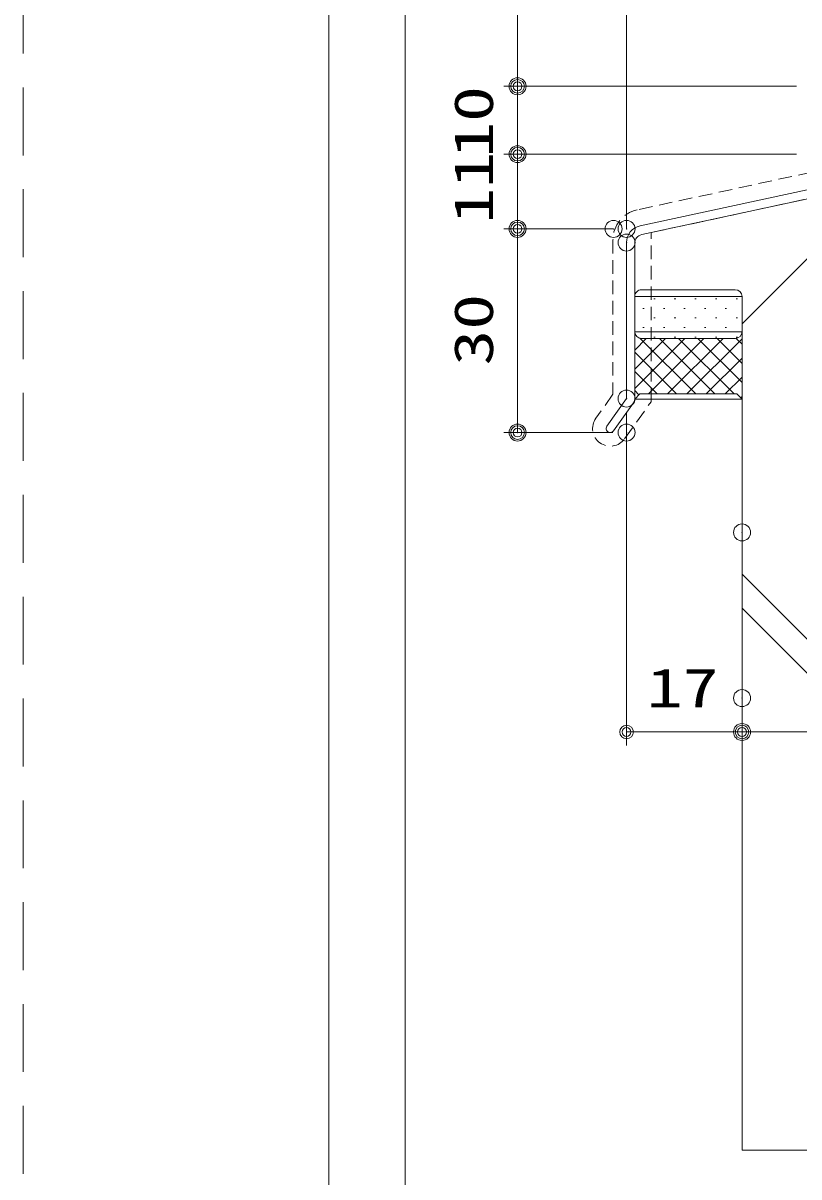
# Model space of a CAD drawing. Units: millimetres, scale not verified. Extents: x -585 to 584, y -818 to 818.
# Drawn here: x -584.5 to -470.3, y -23.6 to 146.4 of the extents above; entities that cross this region are included whole.
import ezdxf
from ezdxf.enums import TextEntityAlignment as Align

# ---------------------------------------------------------------- set-up
doc = ezdxf.new("R2010")
doc.units = ezdxf.units.MM
doc.header["$LTSCALE"] = 5
doc.header["$PDMODE"] = 32
doc.header["$PDSIZE"] = 2.5
doc.linetypes.add('DASHED2', pattern=[3, 2, -1])
doc.linetypes.add('DASHED3', pattern=[4, 3, -1])
for name, color, linetype, lineweight in [('0-0_Defpoints', 7, 'Continuous', 9), ('0-1_USERZ', 3, 'Continuous', 9), ('0-2_0', 4, 'Continuous', 9), ('0-4_YSS_H1901_K', 3, 'Continuous', 9), ('0-8_PARTS2', 134, 'Continuous', 9), ('0-A_SYMBOLS2', 3, 'Continuous', 9), ('0-D_補助線', 134, 'Continuous', 9), ('1-E_KATAZAI', 7, 'Continuous', 9), ('2-0_04水切__2', 4, 'DASHED3', 9), ('2-1_10ﾎﾞﾙﾄ__2', 2, 'DASHED2', 9)]:
    doc.layers.add(name, color=color, linetype=linetype, lineweight=lineweight)
doc.styles.add('ＭＳ ゴシック', font='')
doc.styles.get('ＭＳ ゴシック').set_extended_font_data('MS Gothic')

# ---------------------------------------------------------------- blocks, each defined once
blk = doc.blocks.new('DOT1')
at = {"layer": '0-2_0', "color": 7}
blk.add_line((0, 0), (-5, 0), dxfattribs=at)
for radius in [2.5, 1.62]:
    blk.add_circle((0, 0), radius, dxfattribs=at)
blk = doc.blocks.new('U253')
at = {"layer": '0-8_PARTS2'}
for p, q in [((-79, -49.63), (-79, 0)), ((-79, -75.49), (-79, -49.63)), ((-5, -44.63), (-74, -44.63)), ((-74, -44.63), (-5, -44.63)), ((0, -49.63), (0, -75.49)), ((-5, -80.49), (-74, -80.49))]:
    blk.add_line(p, q, dxfattribs=at)
blk.add_lwpolyline([(-79, 0), (-75.25, -3.75), (-3.75, -3.75), (0, 0), (0, -49.63)], dxfattribs=at)
for centre, start, end in [((-74, -49.63), 90, 180), ((-74, -49.63), 90, 180), ((-5, -49.63), 0, 90), ((-5, -49.63), 0, 90), ((-74, -75.49), 180, 270), ((-5, -75.49), 270, 0)]:
    blk.add_arc(centre, 5, start, end, dxfattribs=at)
at = {"layer": '0-A_SYMBOLS2'}
for p, q in [((-79, -49.63), (-79, 0)), ((-79, -1.93), (-78.03, -0.97)), ((-79, -16.08), (-66.67, -3.75)), ((-79, -30.22), (-52.53, -3.75)), ((-79, -44.36), (-38.39, -3.75)), ((-32.31, -44.63), (-73.19, -3.75)), ((-65.13, -44.63), (-24.25, -3.75)), ((-18.17, -44.63), (-59.05, -3.75)), ((-50.99, -44.63), (-10.11, -3.75)), ((-3.89, -44.77), (-44.91, -3.75)), ((-36.85, -44.63), (0, -7.79)), ((0, -34.51), (-30.76, -3.75)), ((0, -20.37), (-16.62, -3.75)), ((0, -6.23), (-3.12, -3.12)), ((-46.45, -44.63), (-79, -12.08)), ((-22.7, -44.63), (0, -21.93)), ((-60.59, -44.63), (-79, -26.23)), ((-74.67, -44.7), (-79, -40.37)), ((-8.56, -44.63), (0, -36.07)), ((-79, -75.49), (-79, -49.63)), ((-75.62, -45.56), (-74.62, -45.56)), ((-5, -44.63), (-74, -44.63)), ((-74, -44.63), (-5, -44.63)), ((-60.47, -45.56), (-59.47, -45.56)), ((-45.32, -45.56), (-44.32, -45.56)), ((-30.17, -45.56), (-29.17, -45.56)), ((-15.02, -45.56), (-14.02, -45.56)), ((0, -48.66), (-0.14, -48.52)), ((0, -49.63), (0, -75.49)), ((-67.55, -52.64), (-66.55, -52.64)), ((-52.4, -52.64), (-51.4, -52.64)), ((-37.25, -52.64), (-36.25, -52.64)), ((-22.1, -52.64), (-21.1, -52.64)), ((-6.95, -52.64), (-5.95, -52.64)), ((-75.62, -59.71), (-74.62, -59.71)), ((-67.55, -66.79), (-66.55, -66.79)), ((-60.47, -59.71), (-59.47, -59.71)), ((-52.4, -66.79), (-51.4, -66.79)), ((-45.32, -59.71), (-44.32, -59.71)), ((-37.25, -66.79), (-36.25, -66.79)), ((-30.17, -59.71), (-29.17, -59.71)), ((-22.1, -66.79), (-21.1, -66.79)), ((-15.02, -59.71), (-14.02, -59.71)), ((-6.95, -66.79), (-5.95, -66.79)), ((-75.62, -73.86), (-74.62, -73.86)), ((-60.47, -73.86), (-59.47, -73.86)), ((-45.32, -73.86), (-44.32, -73.86)), ((-30.17, -73.86), (-29.17, -73.86)), ((-15.02, -73.86), (-14.02, -73.86)), ((-5, -80.49), (-74, -80.49))]:
    blk.add_line(p, q, dxfattribs=at)
blk.add_lwpolyline([(-79, 0), (-75.25, -3.75), (-3.75, -3.75), (0, 0), (0, -49.63)], dxfattribs=at)
for centre, start, end in [((-74, -49.63), 90, 180), ((-74, -49.63), 90, 180), ((-5, -49.63), 0, 90), ((-5, -49.63), 0, 90), ((-74, -75.49), 180, 270), ((-5, -75.49), 270, 0)]:
    blk.add_arc(centre, 5, start, end, dxfattribs=at)
at = {"layer": '0-D_補助線'}
for p, q in [((-79, 0), (0, 0)), ((0, -49.63), (-79, -49.63)), ((-79, -75.49), (0, -75.49))]:
    blk.add_line(p, q, dxfattribs=at)
blk = doc.blocks.new('WI2850')
at = {"layer": '2-1_10ﾎﾞﾙﾄ__2'}
blk.add_line((1386.88, 876.74), (1199.15, 836.09), dxfattribs=at)
for points in [[(1190.52, 667.7), (1209.94, 694.94), (1209.94, 819.5), (1392.94, 859.12), (1392.94, 871.85)], [(1181.94, 814.21), (1181.94, 700.45), (1169.35, 682.8)]]:
    blk.add_lwpolyline(points, dxfattribs=at)
for centre, radius, start, end in [((1387.94, 871.85), 5, 0, 102.21794), ((1204.44, 814.21), 22.5, 102.21794, 180), ((1179.94, 675.25), 13, 144.514, 324.514)]:
    blk.add_arc(centre, radius, start, end, dxfattribs=at)

msp = doc.modelspace()

# ---------------------------------------------------------------- linework, layer by layer
at = {"layer": '0-0_Defpoints', "color": 1, "linetype": 'DASHED2'}
msp.add_lwpolyline([(584.467, -818.127), (-584.533, -818.127), (-584.533, 818.073), (584.467, 818.073)], close=True, dxfattribs=at)
at = {"layer": '0-0_Defpoints', "color": 1}
msp.add_lwpolyline([(-539.533, 763.073), (-539.533, -818.127), (584.467, -818.127), (584.467, 763.073)], close=True, dxfattribs=at)
at = {"layer": '0-0_Defpoints'}
for p in [(-511.735, 137.041), (-511.735, 127.044), (-511.735, 116.045), (-497.597, 116.045), (-495.694, 116.045), (-495.694, 114.024), (-495.694, 91.041), (-511.735, 86.041), (-495.694, 86.041), (-478.694, 71.338), (-478.694, 46.942), (-478.694, 41.942)]:
    msp.add_point(p, dxfattribs=at)
at = {"layer": '0-1_USERZ'}
for p, q in [((-495.694, 116.024), (-495.694, 281.921)), ((-511.735, 230.041), (-511.735, 139.041)), ((-470.694, 137.041), (-513.735, 137.041)), ((-470.694, 137.041), (-513.735, 137.041)), ((-511.735, 135.041), (-511.735, 129.044)), ((-470.694, 127.044), (-513.735, 127.044)), ((-470.694, 127.044), (-513.735, 127.044)), ((-511.735, 125.044), (-511.735, 118.045)), ((-499.597, 116.045), (-513.735, 116.045)), ((-497.694, 116.045), (-513.735, 116.045)), ((-511.735, 114.045), (-511.735, 88.041)), ((-495.694, 89.041), (-495.694, 39.942)), ((-497.694, 86.041), (-513.735, 86.041)), ((-478.694, 69.338), (-478.694, 39.942)), ((-478.694, 65.186), (-393.859, -19.649)), ((-478.694, 60.186), (-398.859, -19.649)), ((-493.694, 41.942), (-480.694, 41.942))]:
    msp.add_line(p, q, dxfattribs=at)
at = {"layer": '0-1_USERZ', "color": 7}
msp.add_lwpolyline([(-528.293, -27.527), (22.467, -27.527), (22.467, 747.261), (-528.293, 747.261)], close=True, dxfattribs=at)
at = {"layer": '0-1_USERZ', "color": 4}
msp.add_lwpolyline([(-378.694, -19.649), (-378.694, 102.041), (-388.694, 112.041), (-468.694, 112.041), (-478.694, 102.041), (-478.694, -19.649)], dxfattribs=at)
at = {"layer": '0-1_USERZ'}
msp.add_lwpolyline([(-478.694, -19.649), (-378.694, -19.649), (-378.694, 102.041), (-388.694, 112.041), (-468.694, 112.041), (-478.694, 102.041)], close=True, dxfattribs=at)
at = {"layer": '0-4_YSS_H1901_K'}
for p, q in [((-478.694, 44.942), (-478.694, 39.942)), ((-380.694, 41.942), (-476.694, 41.942))]:
    msp.add_line(p, q, dxfattribs=at)
at = {"layer": '1-E_KATAZAI'}
for p, q in [((-493.713, 116.469), (-445.693, 126.868)), ((-494.494, 113.922), (-494.494, 90.977)), ((-494.676, 90.402), (-497.605, 86.293))]:
    msp.add_line(p, q, dxfattribs=at)
for points in [[(-465.394, 119.239), (-465.394, 121.271), (-493.464, 115.193)], [(-498.577, 86.997), (-495.694, 91.041), (-495.694, 114.024)]]:
    msp.add_lwpolyline(points, dxfattribs=at)
for centre, radius, start, end in [((-493.194, 114.024), 2.5, 101.98645, 180), ((-493.194, 113.922), 1.3, 102.00802, 180), ((-495.494, 90.977), 1, 324.92527, 0), ((-498.094, 86.641), 0.6, 143.56891, 324.57129)]:
    msp.add_arc(centre, radius, start, end, dxfattribs=at)

# ---------------------------------------------------------------- block references
at = {"layer": '0-1_USERZ', "xscale": 0.4, "yscale": 0.4}
for p, rotation in [((-511.735, 137.041), 270), ((-511.735, 137.041), 90), ((-511.735, 127.044), 270), ((-511.735, 127.044), 90), ((-511.735, 116.045), 270), ((-511.735, 116.045), 90), ((-511.735, 86.041), 270), ((-495.694, 41.942), 180)]:
    msp.add_blockref('DOT1', p, dxfattribs=dict(at, rotation=rotation))
msp.add_blockref('DOT1', (-478.694, 41.942), dxfattribs=at)
at = {"layer": '0-2_0', "xscale": 0.2, "yscale": 0.2, "rotation": 180}
msp.add_blockref('U253', (-494.494, 90.977), dxfattribs=at)
at = {"layer": '0-4_YSS_H1901_K', "xscale": 0.4, "yscale": 0.4, "rotation": 180}
msp.add_blockref('DOT1', (-478.694, 41.942), dxfattribs=at)
at = {"layer": '2-0_04水切__2', "xscale": 0.2, "yscale": 0.2}
msp.add_blockref('WI2850', (-734.081, -48.409), dxfattribs=at)

# ---------------------------------------------------------------- texts
at = {"layer": '0-1_USERZ', "style": 'ＭＳ ゴシック', "width": 1.35}
for s, p in [('10', (-513.625, 126.514)), ('11', (-513.625, 116.787)), ('30', (-513.625, 95.9))]:
    msp.add_text(s, height=5.755, rotation=90, dxfattribs=at).set_placement(p, align=Align.BOTTOM_LEFT)
msp.add_text('17', height=5.755, dxfattribs=at).set_placement((-492.723, 43.832), align=Align.BOTTOM_LEFT)

doc.saveas('drawing.dxf')
